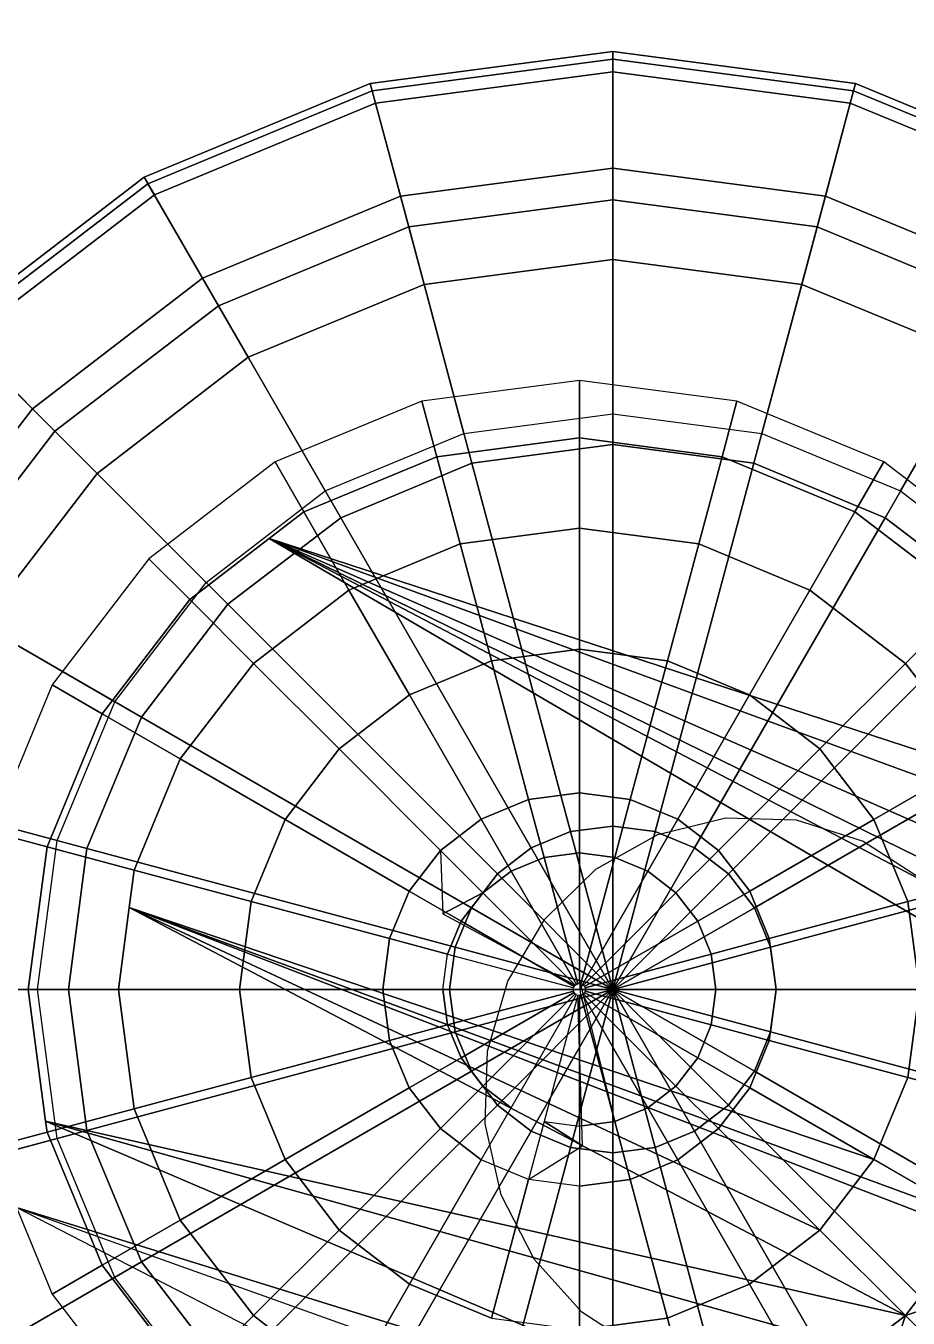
# Model space of a CAD drawing. Header units: metres. Extents: x 0 to 0.292, y 0 to 0.484.
# Drawn here: x 0.19371 to 0.20319, y 0.42852 to 0.4424 of the extents above; entities that cross this region are included whole.
import ezdxf

# ---------------------------------------------------------------- set-up
doc = ezdxf.new("R2010")
doc.units = ezdxf.units.M

msp = doc.modelspace()

# ---------------------------------------------------------------- linework, layer by layer
at = {"layer": '[0020_Red]'}
for p in [(0.199693, 0.432105, 0.094543), (0.199598, 0.432054, 0.094543)]:
    msp.add_line(p, (0.199661, 0.43205, 0.09442), dxfattribs=at)
for points, invisible_edges in [([(0.198129, 0.43777, 0.080666), (0.199661, 0.43859, 0.078946), (0.197969, 0.438368, 0.078946)], 1), ([(0.199661, 0.43859, 0.078946), (0.198129, 0.43777, 0.080666), (0.199661, 0.437972, 0.080666)], 1), ([(0.199661, 0.437972, 0.080666), (0.201354, 0.438368, 0.078946), (0.199661, 0.43859, 0.078946)], 1), ([(0.1967, 0.437178, 0.080666), (0.197969, 0.438368, 0.078946), (0.196391, 0.437714, 0.078946)], 1), ([(0.197969, 0.438368, 0.078946), (0.1967, 0.437178, 0.080666), (0.198129, 0.43777, 0.080666)], 1), ([(0.201354, 0.438368, 0.078946), (0.199661, 0.437972, 0.080666), (0.201194, 0.43777, 0.080666)], 1), ([(0.201194, 0.43777, 0.080666), (0.202932, 0.437714, 0.078946), (0.201354, 0.438368, 0.078946)], 1), ([(0.19838, 0.436834, 0.08275), (0.199661, 0.437972, 0.080666), (0.198129, 0.43777, 0.080666)], 1), ([(0.199661, 0.437972, 0.080666), (0.19838, 0.436834, 0.08275), (0.199661, 0.437002, 0.08275)], 1), ([(0.199661, 0.437002, 0.08275), (0.201194, 0.43777, 0.080666), (0.199661, 0.437972, 0.080666)], 1), ([(0.195036, 0.436675, 0.078946), (0.1967, 0.437178, 0.080666), (0.196391, 0.437714, 0.078946)], 1), ([(0.197185, 0.436339, 0.08275), (0.198129, 0.43777, 0.080666), (0.1967, 0.437178, 0.080666)], 1), ([(0.198129, 0.43777, 0.080666), (0.197185, 0.436339, 0.08275), (0.19838, 0.436834, 0.08275)], 1), ([(0.201194, 0.43777, 0.080666), (0.199661, 0.437002, 0.08275), (0.200943, 0.436834, 0.08275)], 1), ([(0.200943, 0.436834, 0.08275), (0.202622, 0.437178, 0.080666), (0.201194, 0.43777, 0.080666)], 1), ([(0.202932, 0.437714, 0.078946), (0.201194, 0.43777, 0.080666), (0.202622, 0.437178, 0.080666)], 1), ([(0.202622, 0.437178, 0.080666), (0.204286, 0.436675, 0.078946), (0.202932, 0.437714, 0.078946)], 1), ([(0.1967, 0.437178, 0.080666), (0.195036, 0.436675, 0.078946), (0.195474, 0.436237, 0.080666)], 13), ([(0.1967, 0.437178, 0.080666), (0.195474, 0.436237, 0.080666), (0.196326, 0.436891, 0.080666)], 1), ([(0.197185, 0.436339, 0.08275), (0.1967, 0.437178, 0.080666), (0.196326, 0.436891, 0.080666)], 12), ([(0.202622, 0.437178, 0.080666), (0.200943, 0.436834, 0.08275), (0.202138, 0.436339, 0.08275)], 1), ([(0.202138, 0.436339, 0.08275), (0.203849, 0.436237, 0.080666), (0.202622, 0.437178, 0.080666)], 1), ([(0.204286, 0.436675, 0.078946), (0.202622, 0.437178, 0.080666), (0.203849, 0.436237, 0.080666)], 1), ([(0.198716, 0.435578, 0.086458), (0.199661, 0.437002, 0.08275), (0.19838, 0.436834, 0.08275)], 1), ([(0.199661, 0.437002, 0.08275), (0.198716, 0.435578, 0.086458), (0.199661, 0.435703, 0.086458)], 1), ([(0.199661, 0.435703, 0.086458), (0.200943, 0.436834, 0.08275), (0.199661, 0.437002, 0.08275)], 1), ([(0.196159, 0.435552, 0.08275), (0.196326, 0.436891, 0.080666), (0.195474, 0.436237, 0.080666)], 1), ([(0.196326, 0.436891, 0.080666), (0.196159, 0.435552, 0.08275), (0.197185, 0.436339, 0.08275)], 13), ([(0.206202, 0.43205, 0.078946), (0.20595, 0.433752, 0.078948), (0.196326, 0.436891, 0.080666)], 1), ([(0.20595, 0.433752, 0.078948), (0.205382, 0.433582, 0.080666), (0.196326, 0.436891, 0.080666)], 1), ([(0.197835, 0.435213, 0.086458), (0.19838, 0.436834, 0.08275), (0.197185, 0.436339, 0.08275)], 1), ([(0.19838, 0.436834, 0.08275), (0.197835, 0.435213, 0.086458), (0.198716, 0.435578, 0.086458)], 1), ([(0.200943, 0.436834, 0.08275), (0.199661, 0.435703, 0.086458), (0.200607, 0.435578, 0.086458)], 1), ([(0.200607, 0.435578, 0.086458), (0.202138, 0.436339, 0.08275), (0.200943, 0.436834, 0.08275)], 1), ([(0.193997, 0.43532, 0.078946), (0.195474, 0.436237, 0.080666), (0.195036, 0.436675, 0.078946)], 1), ([(0.196159, 0.435552, 0.08275), (0.197835, 0.435213, 0.086458), (0.197185, 0.436339, 0.08275)], 1), ([(0.202138, 0.436339, 0.08275), (0.200607, 0.435578, 0.086458), (0.201488, 0.435213, 0.086458)], 1), ([(0.201488, 0.435213, 0.086458), (0.203164, 0.435552, 0.08275), (0.202138, 0.436339, 0.08275)], 1), ([(0.203849, 0.436237, 0.080666), (0.202138, 0.436339, 0.08275), (0.203164, 0.435552, 0.08275)], 1), ([(0.195474, 0.436237, 0.080666), (0.193997, 0.43532, 0.078946), (0.194533, 0.435011, 0.080666)], 1), ([(0.194533, 0.435011, 0.080666), (0.196159, 0.435552, 0.08275), (0.195474, 0.436237, 0.080666)], 1), ([(0.203164, 0.435552, 0.08275), (0.20479, 0.435011, 0.080666), (0.203849, 0.436237, 0.080666)], 1), ([(0.198605, 0.433879, 0.089749), (0.198716, 0.435578, 0.086458), (0.197835, 0.435213, 0.086458)], 1), ([(0.198716, 0.435578, 0.086458), (0.198605, 0.433879, 0.089749), (0.199115, 0.43409, 0.089749)], 1), ([(0.199115, 0.43409, 0.089749), (0.199661, 0.435703, 0.086458), (0.198716, 0.435578, 0.086458)], 1), ([(0.199661, 0.435703, 0.086458), (0.199115, 0.43409, 0.089749), (0.199661, 0.434162, 0.089749)], 1), ([(0.199661, 0.434162, 0.089749), (0.200607, 0.435578, 0.086458), (0.199661, 0.435703, 0.086458)], 1), ([(0.200607, 0.435578, 0.086458), (0.199661, 0.434162, 0.089749), (0.200208, 0.43409, 0.089749)], 1), ([(0.200208, 0.43409, 0.089749), (0.201488, 0.435213, 0.086458), (0.200607, 0.435578, 0.086458)], 1), ([(0.196159, 0.435552, 0.08275), (0.194533, 0.435011, 0.080666), (0.195372, 0.434526, 0.08275)], 1), ([(0.195372, 0.434526, 0.08275), (0.197078, 0.434633, 0.086458), (0.196159, 0.435552, 0.08275)], 1), ([(0.197835, 0.435213, 0.086458), (0.196159, 0.435552, 0.08275), (0.197078, 0.434633, 0.086458)], 1), ([(0.203164, 0.435552, 0.08275), (0.201488, 0.435213, 0.086458), (0.202245, 0.434633, 0.086458)], 1), ([(0.202245, 0.434633, 0.086458), (0.203951, 0.434526, 0.08275), (0.203164, 0.435552, 0.08275)], 1), ([(0.20479, 0.435011, 0.080666), (0.203164, 0.435552, 0.08275), (0.203951, 0.434526, 0.08275)], 1), ([(0.193344, 0.433743, 0.078946), (0.194533, 0.435011, 0.080666), (0.193997, 0.43532, 0.078946)], 1), ([(0.197078, 0.434633, 0.086458), (0.198605, 0.433879, 0.089749), (0.197835, 0.435213, 0.086458)], 1), ([(0.201488, 0.435213, 0.086458), (0.200208, 0.43409, 0.089749), (0.200718, 0.433879, 0.089749)], 1), ([(0.200718, 0.433879, 0.089749), (0.202245, 0.434633, 0.086458), (0.201488, 0.435213, 0.086458)], 1), ([(0.194533, 0.435011, 0.080666), (0.193344, 0.433743, 0.078946), (0.193941, 0.433582, 0.080666)], 1), ([(0.193941, 0.433582, 0.080666), (0.195372, 0.434526, 0.08275), (0.194533, 0.435011, 0.080666)], 1), ([(0.197078, 0.434633, 0.086458), (0.195372, 0.434526, 0.08275), (0.196498, 0.433876, 0.086458)], 1), ([(0.196498, 0.433876, 0.086458), (0.198168, 0.433544, 0.089749), (0.197078, 0.434633, 0.086458)], 1), ([(0.198605, 0.433879, 0.089749), (0.197078, 0.434633, 0.086458), (0.198168, 0.433544, 0.089749)], 1), ([(0.202245, 0.434633, 0.086458), (0.200718, 0.433879, 0.089749), (0.201155, 0.433544, 0.089749)], 1), ([(0.201155, 0.433544, 0.089749), (0.202825, 0.433876, 0.086458), (0.202245, 0.434633, 0.086458)], 1), ([(0.203951, 0.434526, 0.08275), (0.202245, 0.434633, 0.086458), (0.202825, 0.433876, 0.086458)], 1), ([(0.195372, 0.434526, 0.08275), (0.193941, 0.433582, 0.080666), (0.194877, 0.433332, 0.08275)], 1), ([(0.194877, 0.433332, 0.08275), (0.196498, 0.433876, 0.086458), (0.195372, 0.434526, 0.08275)], 1), ([(0.202825, 0.433876, 0.086458), (0.204445, 0.433332, 0.08275), (0.203951, 0.434526, 0.08275)], 1), ([(0.198928, 0.43332, 0.094671), (0.199115, 0.43409, 0.089749), (0.198605, 0.433879, 0.089749)], 1), ([(0.199115, 0.43409, 0.089749), (0.198928, 0.43332, 0.094671), (0.199282, 0.433467, 0.094671)], 1), ([(0.199282, 0.433467, 0.094671), (0.199661, 0.434162, 0.089749), (0.199115, 0.43409, 0.089749)], 1), ([(0.199661, 0.434162, 0.089749), (0.199282, 0.433467, 0.094671), (0.199661, 0.433517, 0.094671)], 1), ([(0.199661, 0.433517, 0.094671), (0.200208, 0.43409, 0.089749), (0.199661, 0.434162, 0.089749)], 1), ([(0.200208, 0.43409, 0.089749), (0.199661, 0.433517, 0.094671), (0.200041, 0.433467, 0.094671)], 1), ([(0.200041, 0.433467, 0.094671), (0.200718, 0.433879, 0.089749), (0.200208, 0.43409, 0.089749)], 1), ([(0.196498, 0.433876, 0.086458), (0.194877, 0.433332, 0.08275), (0.196133, 0.432995, 0.086458)], 1), ([(0.196133, 0.432995, 0.086458), (0.197832, 0.433106, 0.089749), (0.196498, 0.433876, 0.086458)], 1), ([(0.198168, 0.433544, 0.089749), (0.196498, 0.433876, 0.086458), (0.197832, 0.433106, 0.089749)], 1), ([(0.198168, 0.433544, 0.089749), (0.198928, 0.43332, 0.094671), (0.198605, 0.433879, 0.089749)], 1), ([(0.200718, 0.433879, 0.089749), (0.200041, 0.433467, 0.094671), (0.200395, 0.43332, 0.094671)], 1), ([(0.200395, 0.43332, 0.094671), (0.201155, 0.433544, 0.089749), (0.200718, 0.433879, 0.089749)], 1), ([(0.202825, 0.433876, 0.086458), (0.201155, 0.433544, 0.089749), (0.201491, 0.433106, 0.089749)], 1), ([(0.201491, 0.433106, 0.089749), (0.20319, 0.432995, 0.086458), (0.202825, 0.433876, 0.086458)], 1), ([(0.204445, 0.433332, 0.08275), (0.202825, 0.433876, 0.086458), (0.20319, 0.432995, 0.086458)], 1), ([(0.193121, 0.43205, 0.078946), (0.193941, 0.433582, 0.080666), (0.193344, 0.433743, 0.078946)], 1), ([(0.193346, 0.43205, 0.079572), (0.193941, 0.433582, 0.080666), (0.193121, 0.43205, 0.078946)], 3), ([(0.193941, 0.433582, 0.080666), (0.193346, 0.43205, 0.079572), (0.193739, 0.43205, 0.080666)], 1), ([(0.194709, 0.43205, 0.08275), (0.193941, 0.433582, 0.080666), (0.193739, 0.43205, 0.080666)], 1), ([(0.193941, 0.433582, 0.080666), (0.194709, 0.43205, 0.08275), (0.194825, 0.432931, 0.08275)], 13), ([(0.193941, 0.433582, 0.080666), (0.194825, 0.432931, 0.08275), (0.194877, 0.433332, 0.08275)], 1), ([(0.197832, 0.433106, 0.089749), (0.198624, 0.433087, 0.094671), (0.198168, 0.433544, 0.089749)], 1), ([(0.198928, 0.43332, 0.094671), (0.198168, 0.433544, 0.089749), (0.198624, 0.433087, 0.094671)], 1), ([(0.199645, 0.432111, 0.094543), (0.199661, 0.433517, 0.094671), (0.199282, 0.433467, 0.094671)], 1), ([(0.199661, 0.433517, 0.094671), (0.199645, 0.432111, 0.094543), (0.199661, 0.432113, 0.094543)], 1), ([(0.199678, 0.432111, 0.094543), (0.199661, 0.433517, 0.094671), (0.199661, 0.432113, 0.094543)], 1), ([(0.199661, 0.433517, 0.094671), (0.199678, 0.432111, 0.094543), (0.200041, 0.433467, 0.094671)], 1), ([(0.201155, 0.433544, 0.089749), (0.200395, 0.43332, 0.094671), (0.200699, 0.433087, 0.094671)], 1), ([(0.200699, 0.433087, 0.094671), (0.201491, 0.433106, 0.089749), (0.201155, 0.433544, 0.089749)], 1), ([(0.19963, 0.432105, 0.094543), (0.199282, 0.433467, 0.094671), (0.198928, 0.43332, 0.094671)], 1), ([(0.199282, 0.433467, 0.094671), (0.19963, 0.432105, 0.094543), (0.199645, 0.432111, 0.094543)], 1), ([(0.199693, 0.432105, 0.094543), (0.200041, 0.433467, 0.094671), (0.199678, 0.432111, 0.094543)], 1), ([(0.200041, 0.433467, 0.094671), (0.199693, 0.432105, 0.094543), (0.200395, 0.43332, 0.094671)], 1), ([(0.194825, 0.432931, 0.08275), (0.196133, 0.432995, 0.086458), (0.194877, 0.433332, 0.08275)], 1), ([(0.199616, 0.432095, 0.094543), (0.198928, 0.43332, 0.094671), (0.198624, 0.433087, 0.094671)], 1), ([(0.198928, 0.43332, 0.094671), (0.199616, 0.432095, 0.094543), (0.19963, 0.432105, 0.094543)], 1), ([(0.199706, 0.432095, 0.094543), (0.200395, 0.43332, 0.094671), (0.199693, 0.432105, 0.094543)], 1), ([(0.200395, 0.43332, 0.094671), (0.199706, 0.432095, 0.094543), (0.200699, 0.433087, 0.094671)], 1), ([(0.203315, 0.43205, 0.086458), (0.204445, 0.433332, 0.08275), (0.20319, 0.432995, 0.086458)], 1), ([(0.197832, 0.433106, 0.089749), (0.196133, 0.432995, 0.086458), (0.197621, 0.432596, 0.089749)], 1), ([(0.197621, 0.432596, 0.089749), (0.198391, 0.432783, 0.094671), (0.197832, 0.433106, 0.089749)], 1), ([(0.198624, 0.433087, 0.094671), (0.197832, 0.433106, 0.089749), (0.198391, 0.432783, 0.094671)], 1), ([(0.199606, 0.432082, 0.094543), (0.198624, 0.433087, 0.094671), (0.198391, 0.432783, 0.094671)], 1), ([(0.198624, 0.433087, 0.094671), (0.199606, 0.432082, 0.094543), (0.199616, 0.432095, 0.094543)], 1), ([(0.199717, 0.432082, 0.094543), (0.200699, 0.433087, 0.094671), (0.199706, 0.432095, 0.094543)], 1), ([(0.200699, 0.433087, 0.094671), (0.199717, 0.432082, 0.094543), (0.200932, 0.432783, 0.094671)], 1), ([(0.201491, 0.433106, 0.089749), (0.200699, 0.433087, 0.094671), (0.200932, 0.432783, 0.094671)], 1), ([(0.200932, 0.432783, 0.094671), (0.201702, 0.432596, 0.089749), (0.201491, 0.433106, 0.089749)], 1), ([(0.20319, 0.432995, 0.086458), (0.201491, 0.433106, 0.089749), (0.201702, 0.432596, 0.089749)], 1), ([(0.196133, 0.432995, 0.086458), (0.194709, 0.43205, 0.08275), (0.196008, 0.43205, 0.086458)], 1), ([(0.194709, 0.43205, 0.08275), (0.196133, 0.432995, 0.086458), (0.194825, 0.432931, 0.08275)], 3), ([(0.197549, 0.43205, 0.089749), (0.196133, 0.432995, 0.086458), (0.196008, 0.43205, 0.086458)], 1), ([(0.196133, 0.432995, 0.086458), (0.197549, 0.43205, 0.089749), (0.197621, 0.432596, 0.089749)], 1), ([(0.201774, 0.43205, 0.089749), (0.20319, 0.432995, 0.086458), (0.201702, 0.432596, 0.089749)], 1), ([(0.20319, 0.432995, 0.086458), (0.201774, 0.43205, 0.089749), (0.203315, 0.43205, 0.086458)], 1), ([(0.198391, 0.432783, 0.094671), (0.197621, 0.432596, 0.089749), (0.198244, 0.432429, 0.094671)], 1), ([(0.1996, 0.432066, 0.094543), (0.198391, 0.432783, 0.094671), (0.198244, 0.432429, 0.094671)], 1), ([(0.198391, 0.432783, 0.094671), (0.1996, 0.432066, 0.094543), (0.199606, 0.432082, 0.094543)], 1), ([(0.199723, 0.432066, 0.094543), (0.200932, 0.432783, 0.094671), (0.199717, 0.432082, 0.094543)], 1), ([(0.200932, 0.432783, 0.094671), (0.199723, 0.432066, 0.094543), (0.201078, 0.432429, 0.094671)], 1), ([(0.201702, 0.432596, 0.089749), (0.200932, 0.432783, 0.094671), (0.201078, 0.432429, 0.094671)], 1), ([(0.197549, 0.43205, 0.089749), (0.198244, 0.432429, 0.094671), (0.197621, 0.432596, 0.089749)], 1), ([(0.201078, 0.432429, 0.094671), (0.201774, 0.43205, 0.089749), (0.201702, 0.432596, 0.089749)], 1), ([(0.198244, 0.432429, 0.094671), (0.197549, 0.43205, 0.089749), (0.198195, 0.43205, 0.094671)], 1), ([(0.199725, 0.43205, 0.094543), (0.201078, 0.432429, 0.094671), (0.199723, 0.432066, 0.094543)], 1), ([(0.201078, 0.432429, 0.094671), (0.199725, 0.43205, 0.094543), (0.201128, 0.43205, 0.094671)], 1), ([(0.201774, 0.43205, 0.089749), (0.201078, 0.432429, 0.094671), (0.201128, 0.43205, 0.094671)], 1), ([(0.193941, 0.430517, 0.080666), (0.193121, 0.43205, 0.078946), (0.193344, 0.430357, 0.078946)], 1), ([(0.193121, 0.43205, 0.078946), (0.193941, 0.430517, 0.080666), (0.193925, 0.430636, 0.080666)], 13), ([(0.193121, 0.43205, 0.078946), (0.193925, 0.430636, 0.080666), (0.193739, 0.43205, 0.080666)], 13), ([(0.193121, 0.43205, 0.078946), (0.193739, 0.43205, 0.080666), (0.193346, 0.43205, 0.079572)], 1), ([(0.193925, 0.430636, 0.080666), (0.194877, 0.430768, 0.08275), (0.193739, 0.43205, 0.080666)], 3), ([(0.193739, 0.43205, 0.080666), (0.194877, 0.430768, 0.08275), (0.194709, 0.43205, 0.08275)], 1), ([(0.196133, 0.431104, 0.086458), (0.194709, 0.43205, 0.08275), (0.194877, 0.430768, 0.08275)], 1), ([(0.194709, 0.43205, 0.08275), (0.196133, 0.431104, 0.086458), (0.196008, 0.43205, 0.086458)], 1), ([(0.197621, 0.431503, 0.089749), (0.196008, 0.43205, 0.086458), (0.196133, 0.431104, 0.086458)], 1), ([(0.196008, 0.43205, 0.086458), (0.197621, 0.431503, 0.089749), (0.197549, 0.43205, 0.089749)], 1), ([(0.198244, 0.43167, 0.094671), (0.197549, 0.43205, 0.089749), (0.197621, 0.431503, 0.089749)], 1), ([(0.197549, 0.43205, 0.089749), (0.198244, 0.43167, 0.094671), (0.198195, 0.43205, 0.094671)], 1), ([(0.198244, 0.43167, 0.094671), (0.199598, 0.432054, 0.094543), (0.198195, 0.43205, 0.094671)], 1), ([(0.199598, 0.432054, 0.094543), (0.198244, 0.43167, 0.094671), (0.1996, 0.432033, 0.094543)], 1), ([(0.198391, 0.431316, 0.094671), (0.1996, 0.432033, 0.094543), (0.198244, 0.43167, 0.094671)], 1), ([(0.1996, 0.432033, 0.094543), (0.198391, 0.431316, 0.094671), (0.199606, 0.432018, 0.094543)], 1), ([(0.198624, 0.431012, 0.094671), (0.199606, 0.432018, 0.094543), (0.198391, 0.431316, 0.094671)], 1), ([(0.199606, 0.432018, 0.094543), (0.198624, 0.431012, 0.094671), (0.199616, 0.432005, 0.094543)], 1), ([(0.198928, 0.430779, 0.094671), (0.199616, 0.432005, 0.094543), (0.198624, 0.431012, 0.094671)], 1), ([(0.199616, 0.432005, 0.094543), (0.198928, 0.430779, 0.094671), (0.19963, 0.431995, 0.094543)], 1), ([(0.199661, 0.430583, 0.094671), (0.199645, 0.431988, 0.094543), (0.199282, 0.430633, 0.094671)], 1), ([(0.199645, 0.431988, 0.094543), (0.199661, 0.430583, 0.094671), (0.199661, 0.431986, 0.094543)], 1), ([(0.199661, 0.431986, 0.094543), (0.200041, 0.430633, 0.094671), (0.199678, 0.431988, 0.094543)], 1), ([(0.200041, 0.430633, 0.094671), (0.199661, 0.431986, 0.094543), (0.199661, 0.430583, 0.094671)], 1), ([(0.200041, 0.430633, 0.094671), (0.199693, 0.431995, 0.094543), (0.199678, 0.431988, 0.094543)], 1), ([(0.200395, 0.430779, 0.094671), (0.199706, 0.432005, 0.094543), (0.199693, 0.431995, 0.094543)], 1), ([(0.199693, 0.431995, 0.094543), (0.200041, 0.430633, 0.094671), (0.200395, 0.430779, 0.094671)], 1), ([(0.200699, 0.431012, 0.094671), (0.199717, 0.432018, 0.094543), (0.199706, 0.432005, 0.094543)], 1), ([(0.199706, 0.432005, 0.094543), (0.200395, 0.430779, 0.094671), (0.200699, 0.431012, 0.094671)], 1), ([(0.200932, 0.431316, 0.094671), (0.199723, 0.432033, 0.094543), (0.199717, 0.432018, 0.094543)], 1), ([(0.199717, 0.432018, 0.094543), (0.200699, 0.431012, 0.094671), (0.200932, 0.431316, 0.094671)], 1), ([(0.201078, 0.43167, 0.094671), (0.199725, 0.43205, 0.094543), (0.199723, 0.432033, 0.094543)], 1), ([(0.199723, 0.432033, 0.094543), (0.200932, 0.431316, 0.094671), (0.201078, 0.43167, 0.094671)], 1), ([(0.199725, 0.43205, 0.094543), (0.201078, 0.43167, 0.094671), (0.201128, 0.43205, 0.094671)], 1), ([(0.201774, 0.43205, 0.089749), (0.201078, 0.43167, 0.094671), (0.201702, 0.431503, 0.089749)], 1), ([(0.201078, 0.43167, 0.094671), (0.201774, 0.43205, 0.089749), (0.201128, 0.43205, 0.094671)], 1), ([(0.203315, 0.43205, 0.086458), (0.201702, 0.431503, 0.089749), (0.20319, 0.431104, 0.086458)], 1), ([(0.201702, 0.431503, 0.089749), (0.203315, 0.43205, 0.086458), (0.201774, 0.43205, 0.089749)], 1), ([(0.204614, 0.43205, 0.08275), (0.20319, 0.431104, 0.086458), (0.204445, 0.430768, 0.08275)], 1), ([(0.20319, 0.431104, 0.086458), (0.204614, 0.43205, 0.08275), (0.203315, 0.43205, 0.086458)], 1), ([(0.197621, 0.431503, 0.089749), (0.198391, 0.431316, 0.094671), (0.198244, 0.43167, 0.094671)], 1), ([(0.200932, 0.431316, 0.094671), (0.201702, 0.431503, 0.089749), (0.201078, 0.43167, 0.094671)], 1), ([(0.196133, 0.431104, 0.086458), (0.197832, 0.430993, 0.089749), (0.197621, 0.431503, 0.089749)], 1), ([(0.198391, 0.431316, 0.094671), (0.197621, 0.431503, 0.089749), (0.197832, 0.430993, 0.089749)], 1), ([(0.201702, 0.431503, 0.089749), (0.200932, 0.431316, 0.094671), (0.201491, 0.430993, 0.089749)], 1), ([(0.201491, 0.430993, 0.089749), (0.20319, 0.431104, 0.086458), (0.201702, 0.431503, 0.089749)], 1), ([(0.197832, 0.430993, 0.089749), (0.198624, 0.431012, 0.094671), (0.198391, 0.431316, 0.094671)], 1), ([(0.200699, 0.431012, 0.094671), (0.201491, 0.430993, 0.089749), (0.200932, 0.431316, 0.094671)], 1), ([(0.194877, 0.430768, 0.08275), (0.196498, 0.430223, 0.086458), (0.196133, 0.431104, 0.086458)], 1), ([(0.197832, 0.430993, 0.089749), (0.196133, 0.431104, 0.086458), (0.196498, 0.430223, 0.086458)], 1), ([(0.196498, 0.430223, 0.086458), (0.198168, 0.430556, 0.089749), (0.197832, 0.430993, 0.089749)], 1), ([(0.198624, 0.431012, 0.094671), (0.197832, 0.430993, 0.089749), (0.198168, 0.430556, 0.089749)], 1), ([(0.198605, 0.43022, 0.089749), (0.198624, 0.431012, 0.094671), (0.198168, 0.430556, 0.089749)], 1), ([(0.198624, 0.431012, 0.094671), (0.198605, 0.43022, 0.089749), (0.198928, 0.430779, 0.094671)], 1), ([(0.200718, 0.43022, 0.089749), (0.200699, 0.431012, 0.094671), (0.200395, 0.430779, 0.094671)], 1), ([(0.200699, 0.431012, 0.094671), (0.200718, 0.43022, 0.089749), (0.201155, 0.430556, 0.089749)], 1), ([(0.201491, 0.430993, 0.089749), (0.200699, 0.431012, 0.094671), (0.201155, 0.430556, 0.089749)], 1), ([(0.201155, 0.430556, 0.089749), (0.202825, 0.430223, 0.086458), (0.201491, 0.430993, 0.089749)], 1), ([(0.20319, 0.431104, 0.086458), (0.201491, 0.430993, 0.089749), (0.202825, 0.430223, 0.086458)], 1), ([(0.202825, 0.430223, 0.086458), (0.204445, 0.430768, 0.08275), (0.20319, 0.431104, 0.086458)], 1), ([(0.194877, 0.430768, 0.08275), (0.193925, 0.430636, 0.080666), (0.193941, 0.430517, 0.080666)], 1), ([(0.193941, 0.430517, 0.080666), (0.195372, 0.429573, 0.08275), (0.194877, 0.430768, 0.08275)], 1), ([(0.196498, 0.430223, 0.086458), (0.194877, 0.430768, 0.08275), (0.195372, 0.429573, 0.08275)], 1), ([(0.200041, 0.430633, 0.094671), (0.200718, 0.43022, 0.089749), (0.200395, 0.430779, 0.094671)], 1), ([(0.204445, 0.430768, 0.08275), (0.202825, 0.430223, 0.086458), (0.203951, 0.429573, 0.08275)], 1), ([(0.200041, 0.430633, 0.094671), (0.199661, 0.429937, 0.089749), (0.200208, 0.430009, 0.089749)], 1), ([(0.199661, 0.429937, 0.089749), (0.200041, 0.430633, 0.094671), (0.199661, 0.430583, 0.094671)], 1), ([(0.200718, 0.43022, 0.089749), (0.200041, 0.430633, 0.094671), (0.200208, 0.430009, 0.089749)], 1), ([(0.193611, 0.42971, 0.078946), (0.193941, 0.430517, 0.080666), (0.193344, 0.430357, 0.078946)], 1), ([(0.193611, 0.42971, 0.078946), (0.194533, 0.429089, 0.080666), (0.193941, 0.430517, 0.080666)], 13), ([(0.195372, 0.429573, 0.08275), (0.193941, 0.430517, 0.080666), (0.194533, 0.429089, 0.080666)], 1), ([(0.198168, 0.430556, 0.089749), (0.196498, 0.430223, 0.086458), (0.197078, 0.429467, 0.086458)], 1), ([(0.197835, 0.428886, 0.086458), (0.198168, 0.430556, 0.089749), (0.197078, 0.429467, 0.086458)], 1), ([(0.198168, 0.430556, 0.089749), (0.197835, 0.428886, 0.086458), (0.198605, 0.43022, 0.089749)], 1), ([(0.201488, 0.428886, 0.086458), (0.201155, 0.430556, 0.089749), (0.200718, 0.43022, 0.089749)], 1), ([(0.201155, 0.430556, 0.089749), (0.201488, 0.428886, 0.086458), (0.202245, 0.429467, 0.086458)], 1), ([(0.202825, 0.430223, 0.086458), (0.201155, 0.430556, 0.089749), (0.202245, 0.429467, 0.086458)], 1), ([(0.195372, 0.429573, 0.08275), (0.197078, 0.429467, 0.086458), (0.196498, 0.430223, 0.086458)], 1), ([(0.197835, 0.428886, 0.086458), (0.199115, 0.430009, 0.089749), (0.198605, 0.43022, 0.089749)], 1), ([(0.200607, 0.428521, 0.086458), (0.200718, 0.43022, 0.089749), (0.200208, 0.430009, 0.089749)], 1), ([(0.200718, 0.43022, 0.089749), (0.200607, 0.428521, 0.086458), (0.201488, 0.428886, 0.086458)], 1), ([(0.202245, 0.429467, 0.086458), (0.203951, 0.429573, 0.08275), (0.202825, 0.430223, 0.086458)], 1), ([(0.199115, 0.430009, 0.089749), (0.197835, 0.428886, 0.086458), (0.198716, 0.428521, 0.086458)], 1), ([(0.198716, 0.428521, 0.086458), (0.199661, 0.429937, 0.089749), (0.199115, 0.430009, 0.089749)], 1), ([(0.199661, 0.429937, 0.089749), (0.198716, 0.428521, 0.086458), (0.199661, 0.428397, 0.086458)], 1), ([(0.199661, 0.429937, 0.089749), (0.200607, 0.428521, 0.086458), (0.200208, 0.430009, 0.089749)], 1), ([(0.200607, 0.428521, 0.086458), (0.199661, 0.429937, 0.089749), (0.199661, 0.428397, 0.086458)], 1), ([(0.202624, 0.426495, 0.078946), (0.202622, 0.426921, 0.080666), (0.193611, 0.42971, 0.078946)], 13), ([(0.193611, 0.42971, 0.078946), (0.194486, 0.429398, 0.078946), (0.202624, 0.426495, 0.078946)], 12), ([(0.193611, 0.42971, 0.078946), (0.20087, 0.425981, 0.078946), (0.194559, 0.429224, 0.078946)], 1), ([(0.20087, 0.425981, 0.078946), (0.193611, 0.42971, 0.078946), (0.202622, 0.426921, 0.080666)], 13), ([(0.194533, 0.429089, 0.080666), (0.193611, 0.42971, 0.078946), (0.193997, 0.428779, 0.078946)], 1), ([(0.194533, 0.429089, 0.080666), (0.196159, 0.428548, 0.08275), (0.195372, 0.429573, 0.08275)], 1), ([(0.197078, 0.429467, 0.086458), (0.195372, 0.429573, 0.08275), (0.196159, 0.428548, 0.08275)], 1), ([(0.197185, 0.427761, 0.08275), (0.197078, 0.429467, 0.086458), (0.196159, 0.428548, 0.08275)], 1), ([(0.197078, 0.429467, 0.086458), (0.197185, 0.427761, 0.08275), (0.197835, 0.428886, 0.086458)], 1), ([(0.202138, 0.427761, 0.08275), (0.202245, 0.429467, 0.086458), (0.201488, 0.428886, 0.086458)], 1), ([(0.202245, 0.429467, 0.086458), (0.202138, 0.427761, 0.08275), (0.203164, 0.428548, 0.08275)], 1), ([(0.203951, 0.429573, 0.08275), (0.202245, 0.429467, 0.086458), (0.203164, 0.428548, 0.08275)], 1), ([(0.193997, 0.428779, 0.078946), (0.195474, 0.427862, 0.080666), (0.194533, 0.429089, 0.080666)], 1), ([(0.196159, 0.428548, 0.08275), (0.194533, 0.429089, 0.080666), (0.195474, 0.427862, 0.080666)], 1), ([(0.195474, 0.427862, 0.080666), (0.193997, 0.428779, 0.078946), (0.195036, 0.427425, 0.078946)], 1), ([(0.197185, 0.427761, 0.08275), (0.198716, 0.428521, 0.086458), (0.197835, 0.428886, 0.086458)], 1), ([(0.200943, 0.427266, 0.08275), (0.201488, 0.428886, 0.086458), (0.200607, 0.428521, 0.086458)], 1), ([(0.201488, 0.428886, 0.086458), (0.200943, 0.427266, 0.08275), (0.202138, 0.427761, 0.08275)], 1), ([(0.1967, 0.426921, 0.080666), (0.196159, 0.428548, 0.08275), (0.195474, 0.427862, 0.080666)], 1), ([(0.196159, 0.428548, 0.08275), (0.1967, 0.426921, 0.080666), (0.197185, 0.427761, 0.08275)], 1), ([(0.199661, 0.428397, 0.086458), (0.200943, 0.427266, 0.08275), (0.200607, 0.428521, 0.086458)], 1)]:
    msp.add_3dface(points, dxfattribs=dict(at, invisible_edges=invisible_edges))
for points in [[(0.204614, 0.43205, 0.08275), (0.205583, 0.43205, 0.080666), (0.196326, 0.436891, 0.080666)], [(0.204614, 0.43205, 0.08275), (0.196326, 0.436891, 0.080666), (0.204445, 0.433332, 0.08275)], [(0.204445, 0.433332, 0.08275), (0.196326, 0.436891, 0.080666), (0.205382, 0.433582, 0.080666)], [(0.205583, 0.43205, 0.080666), (0.206202, 0.43205, 0.078946), (0.196326, 0.436891, 0.080666)], [(0.198194, 0.432861, 0.096389), (0.198624, 0.433087, 0.094671), (0.198168, 0.433544, 0.089749)], [(0.198624, 0.433087, 0.094671), (0.198194, 0.432861, 0.096389), (0.199616, 0.432095, 0.094543)], [(0.202245, 0.429467, 0.086458), (0.203164, 0.428548, 0.08275), (0.194825, 0.432931, 0.08275)], [(0.202825, 0.430223, 0.086458), (0.202245, 0.429467, 0.086458), (0.194825, 0.432931, 0.08275)], [(0.202825, 0.430223, 0.086458), (0.194825, 0.432931, 0.08275), (0.203951, 0.429573, 0.08275)], [(0.203164, 0.428548, 0.08275), (0.20479, 0.429089, 0.080666), (0.194825, 0.432931, 0.08275)], [(0.194825, 0.432931, 0.08275), (0.20479, 0.429089, 0.080666), (0.203951, 0.429573, 0.08275)], [(0.199664, 0.432132, 0.09466), (0.200041, 0.430633, 0.094671), (0.199678, 0.431988, 0.094543)], [(0.199645, 0.431988, 0.094543), (0.199282, 0.430633, 0.094671), (0.199693, 0.430373, 0.096389)], [(0.203164, 0.428548, 0.08275), (0.193925, 0.430636, 0.080666), (0.203849, 0.427862, 0.080666)], [(0.203164, 0.428548, 0.08275), (0.202622, 0.426921, 0.080666), (0.193925, 0.430636, 0.080666)], [(0.203849, 0.427862, 0.080666), (0.193925, 0.430636, 0.080666), (0.202622, 0.426921, 0.080666)], [(0.199282, 0.430633, 0.094671), (0.199115, 0.430009, 0.089749), (0.199693, 0.430373, 0.096389)], [(0.203951, 0.429573, 0.08275), (0.203164, 0.428548, 0.08275), (0.20479, 0.429089, 0.080666)], [(0.20479, 0.429089, 0.080666), (0.203164, 0.428548, 0.08275), (0.203849, 0.427862, 0.080666)], [(0.202138, 0.427761, 0.08275), (0.202622, 0.426921, 0.080666), (0.203164, 0.428548, 0.08275)], [(0.203164, 0.428548, 0.08275), (0.202622, 0.426921, 0.080666), (0.203849, 0.427862, 0.080666)]]:
    msp.add_3dface(points, dxfattribs=at)
at = {"layer": '[0025_Coral]'}
for points, invisible_edges in [([(0.197435, 0.441701, 0.085988), (0.200021, 0.442122, 0.088621), (0.197414, 0.441779, 0.088621)], 1), ([(0.200021, 0.441904, 0.092844), (0.197414, 0.441779, 0.088621), (0.200021, 0.442122, 0.088621)], 1), ([(0.200021, 0.442122, 0.088621), (0.197435, 0.441701, 0.085988), (0.200021, 0.442041, 0.085988)], 1), ([(0.200021, 0.442041, 0.085988), (0.202628, 0.441779, 0.088621), (0.200021, 0.442122, 0.088621)], 1), ([(0.202572, 0.441568, 0.092844), (0.200021, 0.442122, 0.088621), (0.202628, 0.441779, 0.088621)], 1), ([(0.200021, 0.442122, 0.088621), (0.202572, 0.441568, 0.092844), (0.200021, 0.441904, 0.092844)], 1), ([(0.197738, 0.440568, 0.083318), (0.200021, 0.442041, 0.085988), (0.197435, 0.441701, 0.085988)], 1), ([(0.200021, 0.442041, 0.085988), (0.197738, 0.440568, 0.083318), (0.200021, 0.440869, 0.083318)], 1), ([(0.200021, 0.440869, 0.083318), (0.202607, 0.441701, 0.085988), (0.200021, 0.442041, 0.085988)], 1), ([(0.202628, 0.441779, 0.088621), (0.200021, 0.442041, 0.085988), (0.202607, 0.441701, 0.085988)], 1), ([(0.197414, 0.441779, 0.088621), (0.200021, 0.441904, 0.092844), (0.197471, 0.441568, 0.092844)], 1), ([(0.200021, 0.440528, 0.09862), (0.197471, 0.441568, 0.092844), (0.200021, 0.441904, 0.092844)], 1), ([(0.202215, 0.440239, 0.09862), (0.200021, 0.441904, 0.092844), (0.202572, 0.441568, 0.092844)], 1), ([(0.200021, 0.441904, 0.092844), (0.202215, 0.440239, 0.09862), (0.200021, 0.440528, 0.09862)], 1), ([(0.195025, 0.440702, 0.085988), (0.197414, 0.441779, 0.088621), (0.194985, 0.440773, 0.088621)], 1), ([(0.197471, 0.441568, 0.092844), (0.194985, 0.440773, 0.088621), (0.197414, 0.441779, 0.088621)], 1), ([(0.197414, 0.441779, 0.088621), (0.195025, 0.440702, 0.085988), (0.197435, 0.441701, 0.085988)], 1), ([(0.195611, 0.439687, 0.083318), (0.197435, 0.441701, 0.085988), (0.195025, 0.440702, 0.085988)], 1), ([(0.197435, 0.441701, 0.085988), (0.195611, 0.439687, 0.083318), (0.197738, 0.440568, 0.083318)], 1), ([(0.202607, 0.441701, 0.085988), (0.200021, 0.440869, 0.083318), (0.202304, 0.440568, 0.083318)], 1), ([(0.202304, 0.440568, 0.083318), (0.205017, 0.440702, 0.085988), (0.202607, 0.441701, 0.085988)], 1), ([(0.202628, 0.441779, 0.088621), (0.204948, 0.440584, 0.092844), (0.202572, 0.441568, 0.092844)], 1), ([(0.202607, 0.441701, 0.085988), (0.205057, 0.440773, 0.088621), (0.202628, 0.441779, 0.088621)], 1), ([(0.205057, 0.440773, 0.088621), (0.202607, 0.441701, 0.085988), (0.205017, 0.440702, 0.085988)], 1), ([(0.204948, 0.440584, 0.092844), (0.202628, 0.441779, 0.088621), (0.205057, 0.440773, 0.088621)], 1), ([(0.194985, 0.440773, 0.088621), (0.197471, 0.441568, 0.092844), (0.195094, 0.440584, 0.092844)], 1), ([(0.197827, 0.440239, 0.09862), (0.195094, 0.440584, 0.092844), (0.197471, 0.441568, 0.092844)], 1), ([(0.197471, 0.441568, 0.092844), (0.200021, 0.440528, 0.09862), (0.197827, 0.440239, 0.09862)], 1), ([(0.202572, 0.441568, 0.092844), (0.20426, 0.439392, 0.09862), (0.202215, 0.440239, 0.09862)], 1), ([(0.20426, 0.439392, 0.09862), (0.202572, 0.441568, 0.092844), (0.204948, 0.440584, 0.092844)], 1), ([(0.197992, 0.439621, 0.081044), (0.200021, 0.440869, 0.083318), (0.197738, 0.440568, 0.083318)], 1), ([(0.200021, 0.440869, 0.083318), (0.197992, 0.439621, 0.081044), (0.200021, 0.439888, 0.081044)], 1), ([(0.200021, 0.439888, 0.081044), (0.202304, 0.440568, 0.083318), (0.200021, 0.440869, 0.083318)], 1), ([(0.192956, 0.439115, 0.085988), (0.194985, 0.440773, 0.088621), (0.192899, 0.439172, 0.088621)], 1), ([(0.195094, 0.440584, 0.092844), (0.192899, 0.439172, 0.088621), (0.194985, 0.440773, 0.088621)], 1), ([(0.194985, 0.440773, 0.088621), (0.192956, 0.439115, 0.085988), (0.195025, 0.440702, 0.085988)], 1), ([(0.192899, 0.439172, 0.088621), (0.195094, 0.440584, 0.092844), (0.193053, 0.439018, 0.092844)], 1), ([(0.193785, 0.438286, 0.083318), (0.195025, 0.440702, 0.085988), (0.192956, 0.439115, 0.085988)], 1), ([(0.195782, 0.439392, 0.09862), (0.193053, 0.439018, 0.092844), (0.195094, 0.440584, 0.092844)], 1), ([(0.195025, 0.440702, 0.085988), (0.193785, 0.438286, 0.083318), (0.195611, 0.439687, 0.083318)], 1), ([(0.195094, 0.440584, 0.092844), (0.197827, 0.440239, 0.09862), (0.195782, 0.439392, 0.09862)], 1), ([(0.196102, 0.438838, 0.081044), (0.197738, 0.440568, 0.083318), (0.195611, 0.439687, 0.083318)], 1), ([(0.197738, 0.440568, 0.083318), (0.196102, 0.438838, 0.081044), (0.197992, 0.439621, 0.081044)], 1), ([(0.202304, 0.440568, 0.083318), (0.200021, 0.439888, 0.081044), (0.20205, 0.439621, 0.081044)], 1), ([(0.20205, 0.439621, 0.081044), (0.204431, 0.439687, 0.083318), (0.202304, 0.440568, 0.083318)], 1), ([(0.205017, 0.440702, 0.085988), (0.202304, 0.440568, 0.083318), (0.204431, 0.439687, 0.083318)], 1), ([(0.200021, 0.4379, 0.103759), (0.197827, 0.440239, 0.09862), (0.200021, 0.440528, 0.09862)], 1), ([(0.201535, 0.437701, 0.103759), (0.200021, 0.440528, 0.09862), (0.202215, 0.440239, 0.09862)], 1), ([(0.200021, 0.440528, 0.09862), (0.201535, 0.437701, 0.103759), (0.200021, 0.4379, 0.103759)], 1), ([(0.198507, 0.437701, 0.103759), (0.195782, 0.439392, 0.09862), (0.197827, 0.440239, 0.09862)], 1), ([(0.197827, 0.440239, 0.09862), (0.200021, 0.4379, 0.103759), (0.198507, 0.437701, 0.103759)], 1), ([(0.202215, 0.440239, 0.09862), (0.202946, 0.437116, 0.103759), (0.201535, 0.437701, 0.103759)], 1), ([(0.202946, 0.437116, 0.103759), (0.202215, 0.440239, 0.09862), (0.20426, 0.439392, 0.09862)], 1), ([(0.198421, 0.43802, 0.078946), (0.200021, 0.439888, 0.081044), (0.197992, 0.439621, 0.081044)], 1), ([(0.200021, 0.439888, 0.081044), (0.198421, 0.43802, 0.078946), (0.200021, 0.438231, 0.078946)], 1), ([(0.200021, 0.438231, 0.078946), (0.20205, 0.439621, 0.081044), (0.200021, 0.439888, 0.081044)], 1), ([(0.194479, 0.437592, 0.081044), (0.195611, 0.439687, 0.083318), (0.193785, 0.438286, 0.083318)], 1), ([(0.195611, 0.439687, 0.083318), (0.194479, 0.437592, 0.081044), (0.196102, 0.438838, 0.081044)], 1), ([(0.196931, 0.437403, 0.078946), (0.197992, 0.439621, 0.081044), (0.196102, 0.438838, 0.081044)], 1), ([(0.197992, 0.439621, 0.081044), (0.196931, 0.437403, 0.078946), (0.198421, 0.43802, 0.078946)], 1), ([(0.20205, 0.439621, 0.081044), (0.200021, 0.438231, 0.078946), (0.201621, 0.43802, 0.078946)], 1), ([(0.201621, 0.43802, 0.078946), (0.20394, 0.438838, 0.081044), (0.20205, 0.439621, 0.081044)], 1), ([(0.204431, 0.439687, 0.083318), (0.20205, 0.439621, 0.081044), (0.20394, 0.438838, 0.081044)], 1), ([(0.193053, 0.439018, 0.092844), (0.195782, 0.439392, 0.09862), (0.194026, 0.438045, 0.09862)], 1), ([(0.197096, 0.437116, 0.103759), (0.194026, 0.438045, 0.09862), (0.195782, 0.439392, 0.09862)], 1), ([(0.195782, 0.439392, 0.09862), (0.198507, 0.437701, 0.103759), (0.197096, 0.437116, 0.103759)], 1), ([(0.206016, 0.438045, 0.09862), (0.202946, 0.437116, 0.103759), (0.20426, 0.439392, 0.09862)], 1), ([(0.191368, 0.437045, 0.085988), (0.193785, 0.438286, 0.083318), (0.192956, 0.439115, 0.085988)], 1), ([(0.194026, 0.438045, 0.09862), (0.191487, 0.436977, 0.092844), (0.193053, 0.439018, 0.092844)], 1), ([(0.19565, 0.43642, 0.078946), (0.196102, 0.438838, 0.081044), (0.194479, 0.437592, 0.081044)], 1), ([(0.196102, 0.438838, 0.081044), (0.19565, 0.43642, 0.078946), (0.196931, 0.437403, 0.078946)], 1), ([(0.20394, 0.438838, 0.081044), (0.201621, 0.43802, 0.078946), (0.203112, 0.437403, 0.078946)], 1), ([(0.204392, 0.43642, 0.078946), (0.20394, 0.438838, 0.081044), (0.203112, 0.437403, 0.078946)], 1), ([(0.193785, 0.438286, 0.083318), (0.191368, 0.437045, 0.085988), (0.192383, 0.436459, 0.083318)], 1), ([(0.192383, 0.436459, 0.083318), (0.194479, 0.437592, 0.081044), (0.193785, 0.438286, 0.083318)], 1), ([(0.191487, 0.436977, 0.092844), (0.194026, 0.438045, 0.09862), (0.192678, 0.436289, 0.09862)], 1), ([(0.195884, 0.436186, 0.103759), (0.192678, 0.436289, 0.09862), (0.194026, 0.438045, 0.09862)], 1), ([(0.194026, 0.438045, 0.09862), (0.197096, 0.437116, 0.103759), (0.195884, 0.436186, 0.103759)], 1), ([(0.202946, 0.437116, 0.103759), (0.206016, 0.438045, 0.09862), (0.204158, 0.436186, 0.103759)], 1), ([(0.200021, 0.433805, 0.108094), (0.198507, 0.437701, 0.103759), (0.200021, 0.4379, 0.103759)], 1), ([(0.200475, 0.433745, 0.108094), (0.200021, 0.4379, 0.103759), (0.201535, 0.437701, 0.103759)], 1), ([(0.200021, 0.4379, 0.103759), (0.200475, 0.433745, 0.108094), (0.200021, 0.433805, 0.108094)], 1), ([(0.199567, 0.433745, 0.108094), (0.197096, 0.437116, 0.103759), (0.198507, 0.437701, 0.103759)], 1), ([(0.198507, 0.437701, 0.103759), (0.200021, 0.433805, 0.108094), (0.199567, 0.433745, 0.108094)], 1), ([(0.201535, 0.437701, 0.103759), (0.200899, 0.43357, 0.108094), (0.200475, 0.433745, 0.108094)], 1), ([(0.200899, 0.43357, 0.108094), (0.201535, 0.437701, 0.103759), (0.202946, 0.437116, 0.103759)], 1), ([(0.194479, 0.437592, 0.081044), (0.192383, 0.436459, 0.083318), (0.193233, 0.435969, 0.081044)], 1), ([(0.193233, 0.435969, 0.081044), (0.19565, 0.43642, 0.078946), (0.194479, 0.437592, 0.081044)], 1), ([(0.197096, 0.437116, 0.103759), (0.19878, 0.433291, 0.108094), (0.195884, 0.436186, 0.103759)], 1), ([(0.197096, 0.437116, 0.103759), (0.199567, 0.433745, 0.108094), (0.199144, 0.43357, 0.108094)], 1), ([(0.19878, 0.433291, 0.108094), (0.197096, 0.437116, 0.103759), (0.199144, 0.43357, 0.108094)], 1), ([(0.202946, 0.437116, 0.103759), (0.201262, 0.433291, 0.108094), (0.200899, 0.43357, 0.108094)], 1), ([(0.201262, 0.433291, 0.108094), (0.202946, 0.437116, 0.103759), (0.204158, 0.436186, 0.103759)], 1), ([(0.19565, 0.43642, 0.078946), (0.193233, 0.435969, 0.081044), (0.194668, 0.43514, 0.078946)], 1), ([(0.194955, 0.434975, 0.103759), (0.191831, 0.434244, 0.09862), (0.192678, 0.436289, 0.09862)], 1), ([(0.192678, 0.436289, 0.09862), (0.195884, 0.436186, 0.103759), (0.194955, 0.434975, 0.103759)], 1), ([(0.195884, 0.436186, 0.103759), (0.198501, 0.432927, 0.108094), (0.194955, 0.434975, 0.103759)], 1), ([(0.198501, 0.432927, 0.108094), (0.195884, 0.436186, 0.103759), (0.19878, 0.433291, 0.108094)], 1), ([(0.204158, 0.436186, 0.103759), (0.201541, 0.432927, 0.108094), (0.201262, 0.433291, 0.108094)], 1), ([(0.201541, 0.432927, 0.108094), (0.204158, 0.436186, 0.103759), (0.205088, 0.434975, 0.103759)], 1), ([(0.19245, 0.434078, 0.081044), (0.194668, 0.43514, 0.078946), (0.193233, 0.435969, 0.081044)], 1), ([(0.194668, 0.43514, 0.078946), (0.19245, 0.434078, 0.081044), (0.194051, 0.433649, 0.078946)], 1), ([(0.191831, 0.434244, 0.09862), (0.194955, 0.434975, 0.103759), (0.19437, 0.433564, 0.103759)], 1), ([(0.198501, 0.432927, 0.108094), (0.19437, 0.433564, 0.103759), (0.194955, 0.434975, 0.103759)], 1), ([(0.205672, 0.433564, 0.103759), (0.201541, 0.432927, 0.108094), (0.205088, 0.434975, 0.103759)], 1), ([(0.19437, 0.433564, 0.103759), (0.191542, 0.43205, 0.09862), (0.191831, 0.434244, 0.09862)], 1), ([(0.192183, 0.43205, 0.081044), (0.194051, 0.433649, 0.078946), (0.19245, 0.434078, 0.081044)], 1), ([(0.192183, 0.43205, 0.081044), (0.19384, 0.43205, 0.078946), (0.194051, 0.433649, 0.078946)], 13), ([(0.191542, 0.43205, 0.09862), (0.19437, 0.433564, 0.103759), (0.194171, 0.43205, 0.103759)], 1), ([(0.19437, 0.433564, 0.103759), (0.198266, 0.43205, 0.108094), (0.194171, 0.43205, 0.103759)], 1), ([(0.19437, 0.433564, 0.103759), (0.198501, 0.432927, 0.108094), (0.198326, 0.432504, 0.108094)], 1), ([(0.198266, 0.43205, 0.108094), (0.19437, 0.433564, 0.103759), (0.198326, 0.432504, 0.108094)], 1), ([(0.201541, 0.432927, 0.108094), (0.205672, 0.433564, 0.103759), (0.201716, 0.432504, 0.108094)], 1), ([(0.205871, 0.43205, 0.103759), (0.201716, 0.432504, 0.108094), (0.205672, 0.433564, 0.103759)], 1), ([(0.201716, 0.432504, 0.108094), (0.205871, 0.43205, 0.103759), (0.201776, 0.43205, 0.108094)], 1), ([(0.191542, 0.43205, 0.09862), (0.19437, 0.430536, 0.103759), (0.191831, 0.429855, 0.09862)], 1), ([(0.19437, 0.430536, 0.103759), (0.191542, 0.43205, 0.09862), (0.194171, 0.43205, 0.103759)], 1), ([(0.19384, 0.43205, 0.078946), (0.192183, 0.43205, 0.081044), (0.193346, 0.43205, 0.079572)], 1), ([(0.194051, 0.43045, 0.078946), (0.192183, 0.43205, 0.081044), (0.19245, 0.430021, 0.081044)], 1), ([(0.192183, 0.43205, 0.081044), (0.194051, 0.43045, 0.078946), (0.193346, 0.43205, 0.079572)], 3), ([(0.19384, 0.43205, 0.078946), (0.193346, 0.43205, 0.079572), (0.194051, 0.43045, 0.078946)], 2), ([(0.194171, 0.43205, 0.103759), (0.198326, 0.431595, 0.108094), (0.19437, 0.430536, 0.103759)], 1), ([(0.198326, 0.431595, 0.108094), (0.194171, 0.43205, 0.103759), (0.198266, 0.43205, 0.108094)], 1), ([(0.201716, 0.431595, 0.108094), (0.205871, 0.43205, 0.103759), (0.205672, 0.430536, 0.103759)], 1), ([(0.205871, 0.43205, 0.103759), (0.201716, 0.431595, 0.108094), (0.201776, 0.43205, 0.108094)], 1), ([(0.198501, 0.431172, 0.108094), (0.19437, 0.430536, 0.103759), (0.198326, 0.431595, 0.108094)], 1), ([(0.205672, 0.430536, 0.103759), (0.201541, 0.431172, 0.108094), (0.201716, 0.431595, 0.108094)], 1), ([(0.19437, 0.430536, 0.103759), (0.198501, 0.431172, 0.108094), (0.194955, 0.429125, 0.103759)], 1), ([(0.198501, 0.431172, 0.108094), (0.195884, 0.427913, 0.103759), (0.194955, 0.429125, 0.103759)], 1), ([(0.195884, 0.427913, 0.103759), (0.198501, 0.431172, 0.108094), (0.19878, 0.430809, 0.108094)], 1), ([(0.201541, 0.431172, 0.108094), (0.204158, 0.427913, 0.103759), (0.201262, 0.430809, 0.108094)], 1), ([(0.204158, 0.427913, 0.103759), (0.201541, 0.431172, 0.108094), (0.205088, 0.429125, 0.103759)], 1), ([(0.201541, 0.431172, 0.108094), (0.205672, 0.430536, 0.103759), (0.205088, 0.429125, 0.103759)], 1), ([(0.19878, 0.430809, 0.108094), (0.197096, 0.426983, 0.103759), (0.195884, 0.427913, 0.103759)], 1), ([(0.197096, 0.426983, 0.103759), (0.19878, 0.430809, 0.108094), (0.199144, 0.43053, 0.108094)], 1), ([(0.201262, 0.430809, 0.108094), (0.202946, 0.426983, 0.103759), (0.200899, 0.43053, 0.108094)], 1), ([(0.202946, 0.426983, 0.103759), (0.201262, 0.430809, 0.108094), (0.204158, 0.427913, 0.103759)], 1), ([(0.194955, 0.429125, 0.103759), (0.191831, 0.429855, 0.09862), (0.19437, 0.430536, 0.103759)], 1), ([(0.19245, 0.430021, 0.081044), (0.194486, 0.429398, 0.078946), (0.194051, 0.43045, 0.078946)], 1), ([(0.199144, 0.43053, 0.108094), (0.198507, 0.426399, 0.103759), (0.197096, 0.426983, 0.103759)], 1), ([(0.198507, 0.426399, 0.103759), (0.199144, 0.43053, 0.108094), (0.199567, 0.430354, 0.108094)], 1), ([(0.202946, 0.426983, 0.103759), (0.200475, 0.430354, 0.108094), (0.200899, 0.43053, 0.108094)], 1), ([(0.199567, 0.430354, 0.108094), (0.200021, 0.426199, 0.103759), (0.198507, 0.426399, 0.103759)], 1), ([(0.200021, 0.426199, 0.103759), (0.199567, 0.430354, 0.108094), (0.200021, 0.430295, 0.108094)], 1), ([(0.201535, 0.426399, 0.103759), (0.200021, 0.430295, 0.108094), (0.200475, 0.430354, 0.108094)], 1), ([(0.200475, 0.430354, 0.108094), (0.202946, 0.426983, 0.103759), (0.201535, 0.426399, 0.103759)], 1), ([(0.200021, 0.430295, 0.108094), (0.201535, 0.426399, 0.103759), (0.200021, 0.426199, 0.103759)], 1), ([(0.194668, 0.428959, 0.078946), (0.19245, 0.430021, 0.081044), (0.193233, 0.428131, 0.081044)], 1), ([(0.19245, 0.430021, 0.081044), (0.194668, 0.428959, 0.078946), (0.194559, 0.429224, 0.078946)], 13), ([(0.19245, 0.430021, 0.081044), (0.194559, 0.429224, 0.078946), (0.194486, 0.429398, 0.078946)], 13), ([(0.191831, 0.429855, 0.09862), (0.194955, 0.429125, 0.103759), (0.192678, 0.42781, 0.09862)], 1), ([(0.195884, 0.427913, 0.103759), (0.192678, 0.42781, 0.09862), (0.194955, 0.429125, 0.103759)], 1), ([(0.193233, 0.428131, 0.081044), (0.19565, 0.427679, 0.078946), (0.194668, 0.428959, 0.078946)], 1)]:
    msp.add_3dface(points, dxfattribs=dict(at, invisible_edges=invisible_edges))
for points in [[(0.200021, 0.43205, 0.110171), (0.199567, 0.433745, 0.108094), (0.200021, 0.433805, 0.108094)], [(0.200021, 0.43205, 0.110171), (0.200021, 0.433805, 0.108094), (0.200475, 0.433745, 0.108094)], [(0.200021, 0.43205, 0.110171), (0.199144, 0.43357, 0.108094), (0.199567, 0.433745, 0.108094)], [(0.200021, 0.43205, 0.110171), (0.200475, 0.433745, 0.108094), (0.200899, 0.43357, 0.108094)], [(0.200021, 0.43205, 0.110171), (0.19878, 0.433291, 0.108094), (0.199144, 0.43357, 0.108094)], [(0.200021, 0.43205, 0.110171), (0.200899, 0.43357, 0.108094), (0.201262, 0.433291, 0.108094)], [(0.19878, 0.433291, 0.108094), (0.200021, 0.43205, 0.110171), (0.198501, 0.432927, 0.108094)], [(0.201262, 0.433291, 0.108094), (0.201541, 0.432927, 0.108094), (0.200021, 0.43205, 0.110171)], [(0.198501, 0.432927, 0.108094), (0.200021, 0.43205, 0.110171), (0.198326, 0.432504, 0.108094)], [(0.201541, 0.432927, 0.108094), (0.201716, 0.432504, 0.108094), (0.200021, 0.43205, 0.110171)], [(0.198326, 0.432504, 0.108094), (0.200021, 0.43205, 0.110171), (0.198266, 0.43205, 0.108094)], [(0.201716, 0.432504, 0.108094), (0.201776, 0.43205, 0.108094), (0.200021, 0.43205, 0.110171)], [(0.200021, 0.43205, 0.110171), (0.198326, 0.431595, 0.108094), (0.198266, 0.43205, 0.108094)], [(0.200021, 0.43205, 0.110171), (0.198501, 0.431172, 0.108094), (0.198326, 0.431595, 0.108094)], [(0.200021, 0.43205, 0.110171), (0.19878, 0.430809, 0.108094), (0.198501, 0.431172, 0.108094)], [(0.200021, 0.43205, 0.110171), (0.199144, 0.43053, 0.108094), (0.19878, 0.430809, 0.108094)], [(0.200021, 0.43205, 0.110171), (0.199567, 0.430354, 0.108094), (0.199144, 0.43053, 0.108094)], [(0.200021, 0.43205, 0.110171), (0.200021, 0.430295, 0.108094), (0.199567, 0.430354, 0.108094)], [(0.200021, 0.43205, 0.110171), (0.200899, 0.43053, 0.108094), (0.200475, 0.430354, 0.108094)], [(0.200021, 0.43205, 0.110171), (0.201262, 0.430809, 0.108094), (0.200899, 0.43053, 0.108094)], [(0.200021, 0.43205, 0.110171), (0.200475, 0.430354, 0.108094), (0.200021, 0.430295, 0.108094)], [(0.200021, 0.43205, 0.110171), (0.201541, 0.431172, 0.108094), (0.201262, 0.430809, 0.108094)], [(0.200021, 0.43205, 0.110171), (0.201716, 0.431595, 0.108094), (0.201541, 0.431172, 0.108094)], [(0.200021, 0.43205, 0.110171), (0.201776, 0.43205, 0.108094), (0.201716, 0.431595, 0.108094)]]:
    msp.add_3dface(points, dxfattribs=at)
at = {"layer": 'Material77'}
for points, invisible_edges in [([(0.252282, 0.435446), (0.155135, 0.451865), (0.162208, 0.463144)], 13), ([(0.252282, 0.435446), (0.162208, 0.463144), (0.249308, 0.448423)], 3), ([(0.151241, 0.439676, 0.077738), (0.198892, 0.432139, 0.072795), (0.155173, 0.452919, 0.077383)], 3), ([(0.155173, 0.452919, 0.077383), (0.198892, 0.432139, 0.072795), (0.19929, 0.432805, 0.072757)], 13), ([(0.155173, 0.452919, 0.077383), (0.19929, 0.432805, 0.072757), (0.199839, 0.433342, 0.072702)], 13), ([(0.155173, 0.452919, 0.077383), (0.199839, 0.433342, 0.072702), (0.200503, 0.433713, 0.072635)], 13), ([(0.155173, 0.452919, 0.077383), (0.200503, 0.433713, 0.072635), (0.201236, 0.433893, 0.07256)], 13), ([(0.155173, 0.452919, 0.077383), (0.201236, 0.433893, 0.07256), (0.201989, 0.43387, 0.072482)], 13), ([(0.155173, 0.452919, 0.077383), (0.201989, 0.43387, 0.072482), (0.252301, 0.435982, 0.067301)], 15), ([(0.155173, 0.452919, 0.077383), (0.252301, 0.435982, 0.067301), (0.249346, 0.449478, 0.067657)], 13), ([(0.251795, 0.422141), (0.151222, 0.439139), (0.155135, 0.451865)], 13), ([(0.251795, 0.422141), (0.155135, 0.451865), (0.252282, 0.435446)], 3), ([(0.201048, 0.427947, 0.072557), (0.151241, 0.439676, 0.077738), (0.150736, 0.425835, 0.077738)], 13), ([(0.151241, 0.439676, 0.077738), (0.201048, 0.427947, 0.072557), (0.200327, 0.428173, 0.072632)], 13), ([(0.151241, 0.439676, 0.077738), (0.200327, 0.428173, 0.072632), (0.199688, 0.428585, 0.0727)], 13), ([(0.151241, 0.439676, 0.077738), (0.199688, 0.428585, 0.0727), (0.199174, 0.429155, 0.072755)], 13), ([(0.151241, 0.439676, 0.077738), (0.199174, 0.429155, 0.072755), (0.198819, 0.429844, 0.072794)], 13), ([(0.151241, 0.439676, 0.077738), (0.198819, 0.429844, 0.072794), (0.198648, 0.430607, 0.072815)], 13), ([(0.151241, 0.439676, 0.077738), (0.198648, 0.430607, 0.072815), (0.198673, 0.431389, 0.072815)], 13), ([(0.151241, 0.439676, 0.077738), (0.198673, 0.431389, 0.072815), (0.198892, 0.432139, 0.072795)], 13), ([(0.247882, 0.409416), (0.150736, 0.425835), (0.151222, 0.439139)], 13), ([(0.247882, 0.409416), (0.151222, 0.439139), (0.251795, 0.422141)], 3), ([(0.202709, 0.433644, 0.072407), (0.252301, 0.435982, 0.067301), (0.201989, 0.43387, 0.072482)], 3), ([(0.203348, 0.433232, 0.07234), (0.252301, 0.435982, 0.067301), (0.202709, 0.433644, 0.072407)], 3)]:
    msp.add_3dface(points, dxfattribs=dict(at, invisible_edges=invisible_edges))

doc.saveas('drawing.dxf')
